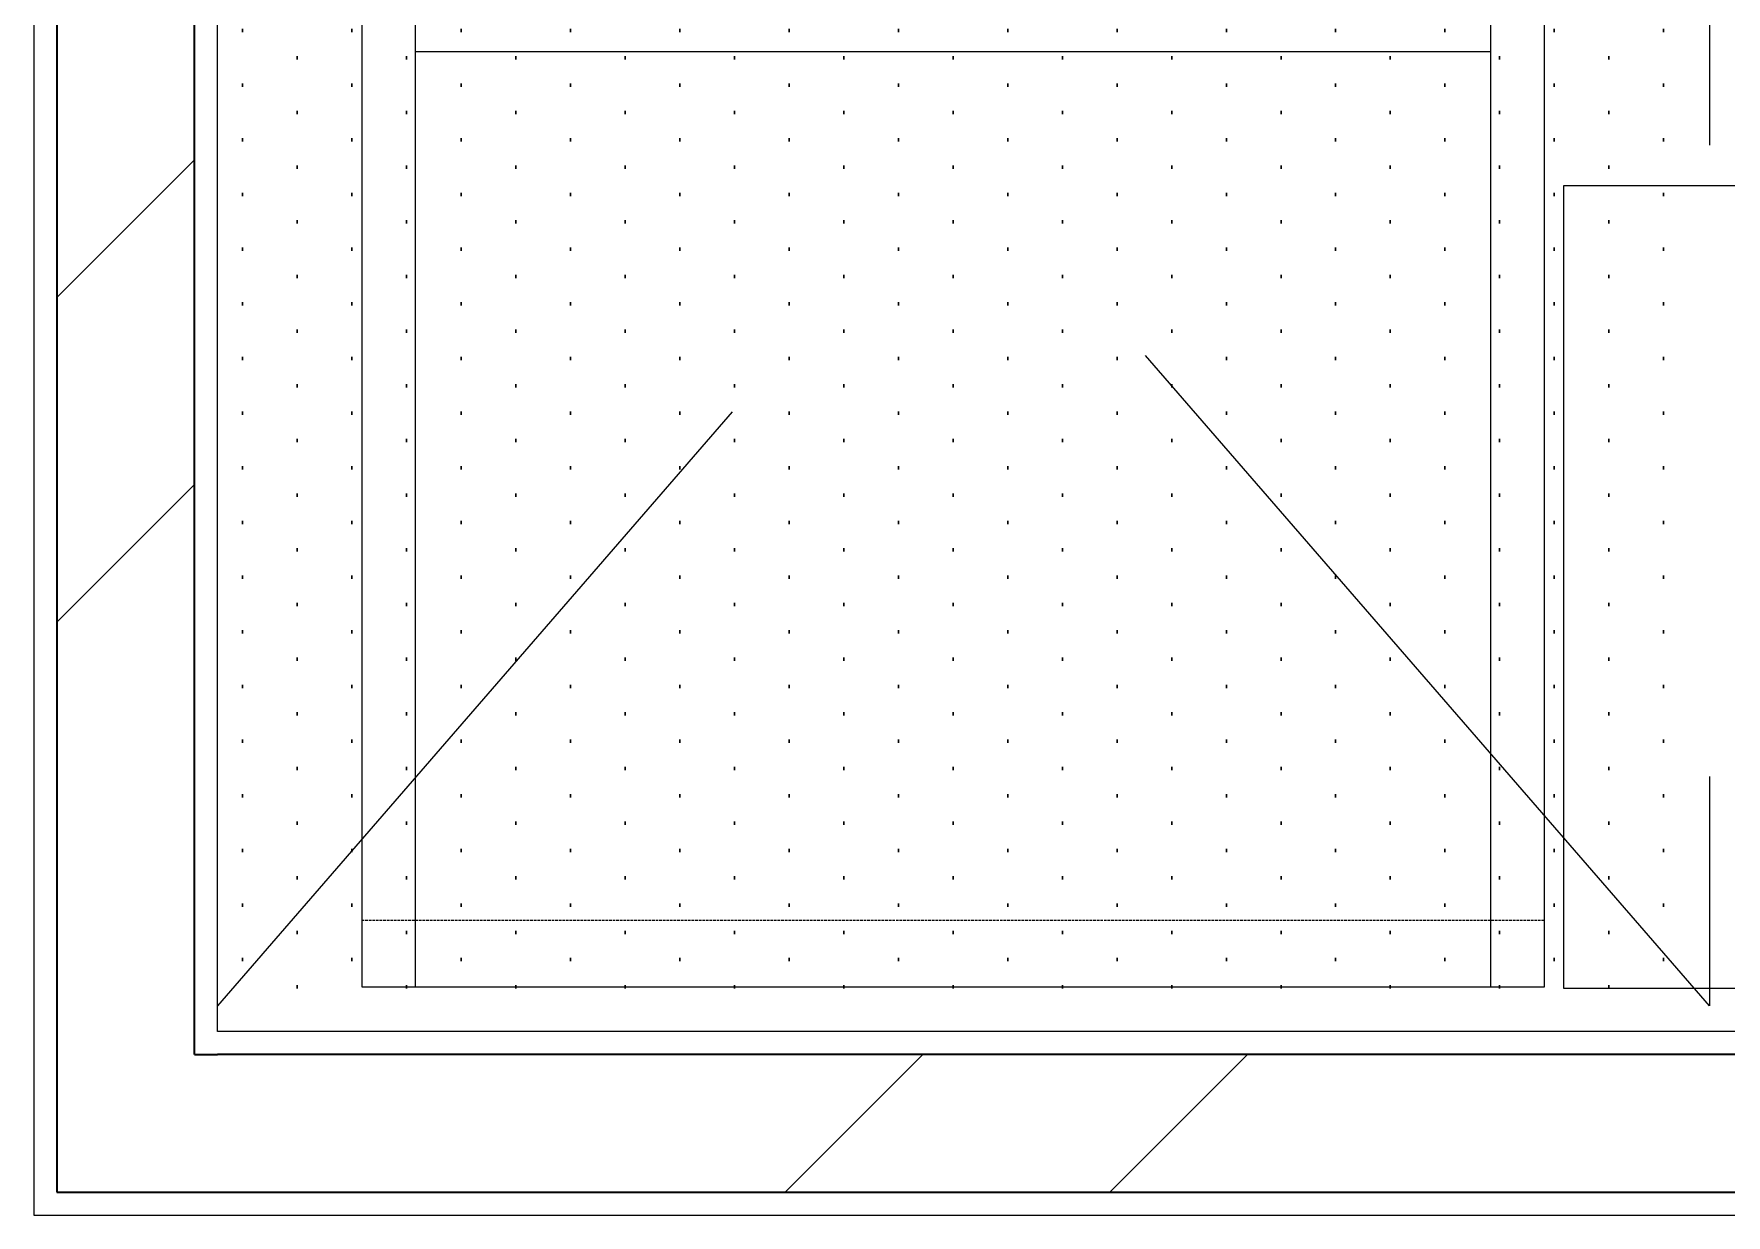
# Model space of a CAD drawing. Header units: millimetres. Extents: x -34838 to 729576, y -214038 to 121482.
# Drawn here: x 568622 to 570096, y -96138 to -95108 of the extents above; entities that cross this region are included whole.
import ezdxf

# ---------------------------------------------------------------- set-up
doc = ezdxf.new("R2010")
doc.units = ezdxf.units.MM
doc.header["$MEASUREMENT"] = 0
doc.linetypes.add('AM_DIN_F_W050x2', pattern=[3.125, 2.25, -0.875])
doc.linetypes.add('ШТРИХОВА 1_2', pattern=[1300, 750, -550])
for name, color, linetype, lineweight in [('0_Ном._пера__1', 7, 'Continuous', 13), ('0_Ном._пера__6', 7, 'Continuous', 60), ('АБ _ 0 _ СТІНИ _ ПЕРЕГОРОДКИ (ГК).3D_Ном._пера__27', 7, 'Continuous', 35), ('АБ _ 0 _ СТІНИ _ ПЕРЕГОРОДКИ (ГК).3D_Ном._пера__87', 7, 'Continuous', 13)]:
    doc.layers.add(name, color=color, linetype=linetype, lineweight=lineweight)
doc.layers.add('АБ _ 0 _ СТІНИ _ ПЕРЕГОРОДКИ (ГК).3D', color=7, linetype='Continuous')
pattern_1 = [(45, (518441.8, -97737.7), (-707.107, 707.107), []), (45, (518300.3, -97596.3), (-707.107, 707.107), [])]

# ---------------------------------------------------------------- blocks, each defined once
blk = doc.blocks.new('Стена_106_1', base_point=(568701.8, -91597.7))
at = {"layer": 'АБ _ 0 _ СТІНИ _ ПЕРЕГОРОДКИ (ГК).3D', "linetype": 'Continuous', "lineweight": 0, "true_color": 0x000000}
h = blk.add_hatch(dxfattribs=at)
h.set_pattern_fill('М___ЦЕГЛА_ОБЛИЧКУВАЛЬНА__3B', color=18, style=0, pattern_type=2)
h.set_pattern_definition(pattern_1)
h.paths.add_polyline_path([(568761.8, -95997.7), (568761.8, -91677.7), (568641.8, -91677.7), (568641.8, -95997.7)])
h = blk.add_hatch(dxfattribs=at)
h.set_pattern_fill('М___ЦЕГЛА_ОБЛИЧКУВАЛЬНА__3B', color=18, style=0, pattern_type=2)
h.set_pattern_definition(pattern_1)
h.paths.add_polyline_path([(568641.8, -95997.7), (568641.8, -96117.7), (568761.8, -95997.7)])
h = blk.add_hatch(dxfattribs=at)
h.set_pattern_fill('М___ЦЕГЛА_ОБЛИЧКУВАЛЬНА__3B', color=18, style=0, pattern_type=2)
h.set_pattern_definition(pattern_1)
h.paths.add_polyline_path([(568761.8, -95997.7), (568641.8, -96117.7), (568761.8, -96117.7)])
at = {"layer": 'АБ _ 0 _ СТІНИ _ ПЕРЕГОРОДКИ (ГК).3D_Ном._пера__27', "color": 7, "linetype": 'Continuous', "lineweight": 35}
for p, q in [((568641.8, -91677.7), (568641.8, -95997.7)), ((568761.8, -95997.7), (568761.8, -91677.7)), ((568641.8, -95997.7), (568641.8, -96117.7)), ((568761.8, -95997.7), (568781.8, -95997.7)), ((568641.8, -96117.7), (568761.8, -96117.7))]:
    blk.add_line(p, q, dxfattribs=at)
at = {"layer": 'АБ _ 0 _ СТІНИ _ ПЕРЕГОРОДКИ (ГК).3D_Ном._пера__87', "color": 7, "linetype": 'Continuous', "lineweight": 13, "flags": 128}
for points in [[(568621.8, -91677.7), (568621.8, -96137.7)], [(568781.8, -95977.7), (568781.8, -91677.7)], [(568621.8, -96137.7), (568641.8, -96137.7)]]:
    blk.add_lwpolyline(points, dxfattribs=at)
blk = doc.blocks.new('Стена_107_1', base_point=(568701.8, -96057.7))
at = {"layer": 'АБ _ 0 _ СТІНИ _ ПЕРЕГОРОДКИ (ГК).3D', "linetype": 'Continuous', "lineweight": 0, "true_color": 0x000000}
h = blk.add_hatch(dxfattribs=at)
h.set_pattern_fill('М___ЦЕГЛА_ОБЛИЧКУВАЛЬНА__3B', color=18, style=0, pattern_type=2)
h.set_pattern_definition(pattern_1)
h.paths.add_polyline_path([(571951.8, -95997.7), (568761.8, -95997.7), (568761.8, -96117.7), (571951.8, -96117.7)])
at = {"layer": 'АБ _ 0 _ СТІНИ _ ПЕРЕГОРОДКИ (ГК).3D_Ном._пера__27', "color": 7, "linetype": 'Continuous', "lineweight": 35}
for p, q in [((568761.8, -95997.7), (568781.8, -95997.7)), ((571951.8, -95997.7), (568781.8, -95997.7)), ((568641.8, -96117.7), (568761.8, -96117.7)), ((568761.8, -96117.7), (571951.8, -96117.7))]:
    blk.add_line(p, q, dxfattribs=at)
at = {"layer": 'АБ _ 0 _ СТІНИ _ ПЕРЕГОРОДКИ (ГК).3D_Ном._пера__87', "color": 7, "linetype": 'Continuous', "lineweight": 13, "flags": 128}
for points in [[(571931.8, -95977.7), (568781.8, -95977.7)], [(568641.8, -96137.7), (572091.8, -96137.7)]]:
    blk.add_lwpolyline(points, dxfattribs=at)

msp = doc.modelspace()

# ---------------------------------------------------------------- hatches: boundary and pattern name
at = {"layer": '0_Ном._пера__6', "linetype": 'Continuous', "lineweight": 60}
h = msp.add_hatch(dxfattribs=at)
h.set_pattern_fill('DOTS_0001', style=0, pattern_type=2)
h.set_pattern_definition([(270, (569422.755, -95938.9), (-47.625, 23.8125), [0, -47.625])])
h.paths.add_polyline_path([(568757.8, -94843.9), (568757.8, -95938.9), (570087.8, -95938.9), (570087.8, -94843.9)])

# ---------------------------------------------------------------- linework, layer by layer
at = {"layer": '0_Ном._пера__1', "color": 7, "linetype": 'ШТРИХОВА 1_2', "lineweight": 13}
for p, q in [((570081.8, -94455.3), (568781.8, -95955.3)), ((570081.8, -95955.3), (568781.8, -94455.3)), ((570081.8, -94455.3), (570081.8, -95955.3))]:
    msp.add_line(p, q, dxfattribs=at)
at = {"layer": '0_Ном._пера__1', "color": 7, "linetype": 'Continuous', "lineweight": 13}
for p, q in [((568907.8, -95938.9), (568907.8, -95043.9)), ((568954.3, -95938.9), (568954.3, -95043.9)), ((569891.3, -95938.9), (569891.3, -95043.9)), ((569937.8, -95043.9), (569937.8, -95938.9)), ((569891.3, -95123.9), (568954.3, -95123.9)), ((569937.8, -95938.9), (568907.8, -95938.9))]:
    msp.add_line(p, q, dxfattribs=at)
at = {"layer": '0_Ном._пера__1', "color": 7, "linetype": 'AM_DIN_F_W050x2', "lineweight": 13}
msp.add_line((569937.8, -95880.9), (568907.8, -95880.9), dxfattribs=at)
at = {"layer": '0_Ном._пера__1', "color": 7, "linetype": 'Continuous', "lineweight": 13}
for points in [[(568907.8, -95938.9), (568907.8, -95043.9), (569937.8, -95043.9), (569937.8, -95938.9)], [(570126, -95940.3), (569955, -95940.3), (569955, -95240.3), (570126, -95240.3)]]:
    msp.add_lwpolyline(points, close=True, dxfattribs=at)

# ---------------------------------------------------------------- block references
at = {"layer": 'АБ _ 0 _ СТІНИ _ ПЕРЕГОРОДКИ (ГК).3D', "color": 7, "lineweight": 20}
for name, p in [('Стена_106_1', (568701.8, -91597.7)), ('Стена_107_1', (568701.8, -96057.7))]:
    msp.add_blockref(name, p, dxfattribs=at)

doc.saveas('drawing.dxf')
